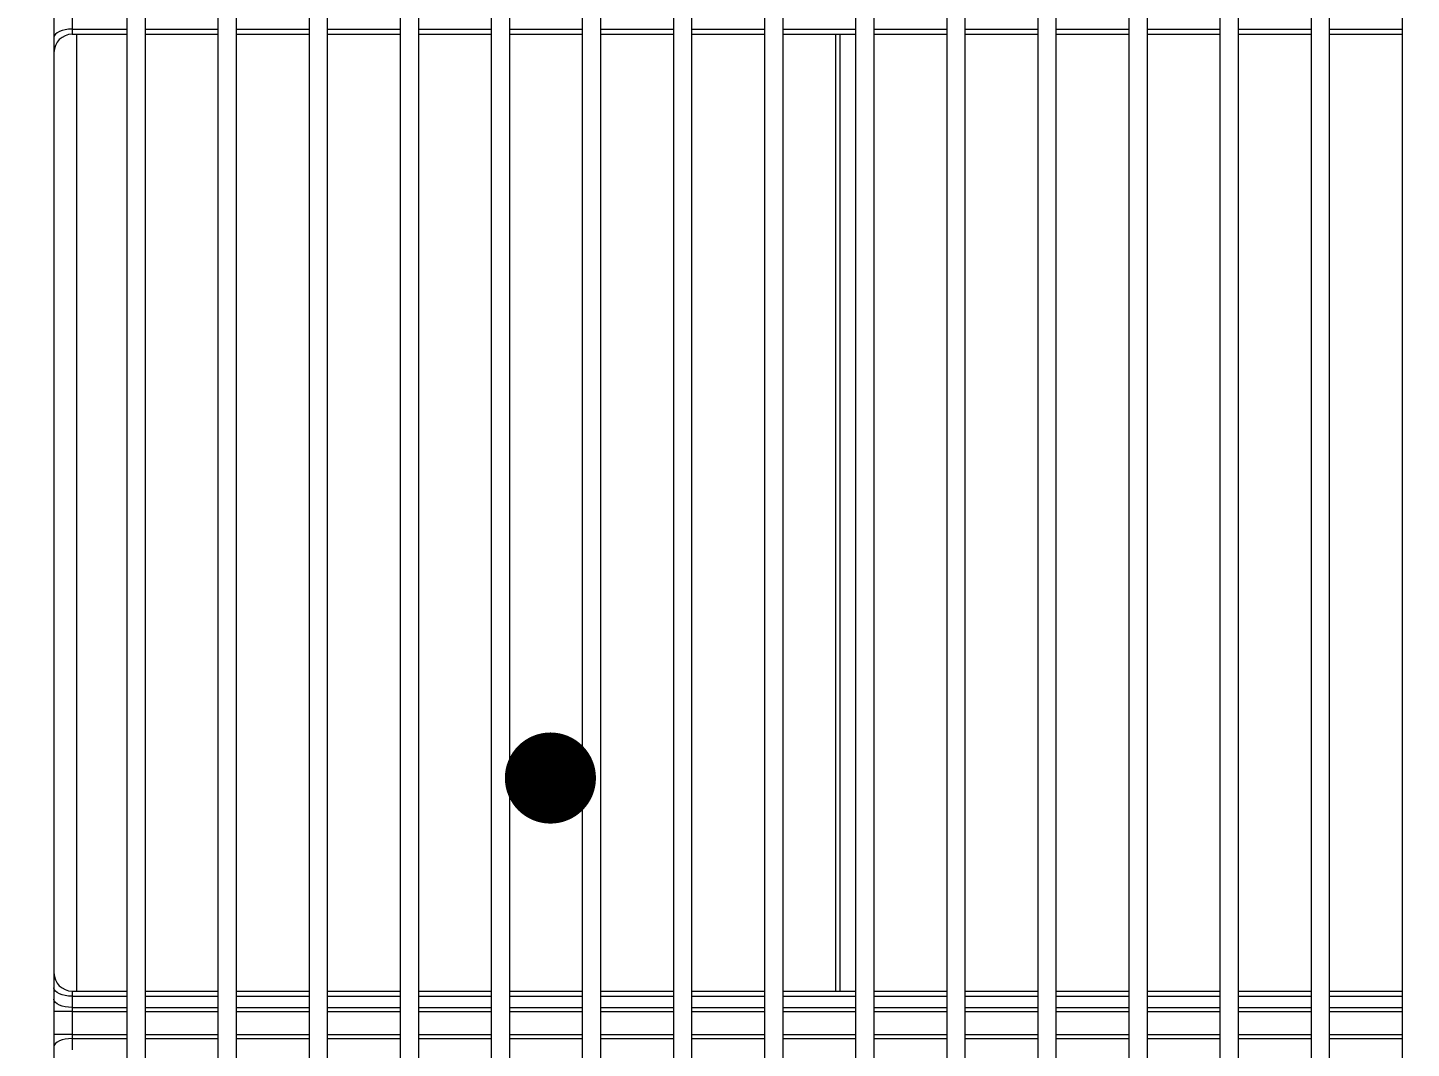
# Model space of a CAD drawing. Header units: metres. Extents: x -101133.8 to -101066.7, y -24899.3 to -24824.7.
# Drawn here: x -101102.6572 to -101102.5053, y -24841.351 to -24841.239 of the extents above; entities that cross this region are included whole.
import ezdxf

# ---------------------------------------------------------------- set-up
doc = ezdxf.new("R2010")
doc.units = ezdxf.units.M
doc.header["$LTSCALE"] = 0.2
doc.header["$PDSIZE"] = -5
doc.layers.add('CMT-COTATION DIVERS', color=1, linetype='Continuous')
doc.layers.add('CMT-CVC-MATERIEL', color=30, linetype='Continuous')
doc.styles.get("Standard").update_dxf_attribs({"font": 'arial.ttf'})
doc.dimstyles.get("Standard").update_dxf_attribs({"dimtxt": 0.18, "dimasz": 0.18, "dimexe": 0.18, "dimexo": 0.0625, "dimgap": 0.09, "dimtad": 0, "dimtih": 1, "dimtoh": 1, "dimdec": 4, "dimzin": 0, "dimdsep": 46, "dimtxsty": 'Standard', "dimcen": 0.09, "dimadec": 0, "dimazin": 0, "dimtfac": 1, "dimtdec": 4, "dimtofl": 0, "dimtmove": 0, "dimatfit": 3, "dimfxl": 1, "dimtolj": 1, "dimtzin": 0, "dimarcsym": 0})

# ---------------------------------------------------------------- blocks, each defined once
blk = doc.blocks.new('Cassette 600x600')
at = {"linetype": 'Continuous', "lineweight": 13}
for p, q in [((-20143.73, 427.01), (-20417.73, 427.01)), ((-20339.16, 426.97), (-20339.34, 427.01)), ((-20338.99, 426.85), (-20339.16, 426.97)), ((-20338.84, 426.67), (-20338.99, 426.85)), ((-20337.99, 425.01), (-20337.99, 427.01)), ((-20335.47, 425.01), (-20335.47, 427.01)), ((-20334.62, 426.67), (-20334.47, 426.85)), ((-20334.47, 426.85), (-20334.3, 426.97)), ((-20334.3, 426.97), (-20334.12, 427.01)), ((-20333.39, 426.67), (-20333.23, 426.85)), ((-20333.23, 426.85), (-20333.06, 426.97)), ((-20333.06, 426.97), (-20332.89, 427.01)), ((-20228.4, 426.97), (-20228.57, 427.01)), ((-20228.23, 426.85), (-20228.4, 426.97)), ((-20228.07, 426.67), (-20228.23, 426.85)), ((-20338.7, 426.42), (-20338.84, 426.67)), ((-20338.59, 426.12), (-20338.7, 426.42)), ((-20338.51, 425.77), (-20338.59, 426.12)), ((-20338.46, 425.4), (-20338.51, 425.77)), ((-20338.44, 425.01), (-20338.46, 425.4)), ((-20335.02, 425.01), (-20335, 425.4)), ((-20335, 425.4), (-20334.95, 425.77)), ((-20334.95, 425.77), (-20334.87, 426.12)), ((-20334.87, 426.12), (-20334.76, 426.42)), ((-20334.76, 426.42), (-20334.62, 426.67)), ((-20333.78, 425.01), (-20333.77, 425.4)), ((-20333.77, 425.4), (-20333.71, 425.77)), ((-20333.71, 425.77), (-20333.63, 426.12)), ((-20333.63, 426.12), (-20333.52, 426.42)), ((-20333.52, 426.42), (-20333.39, 426.67)), ((-20227.94, 426.42), (-20228.07, 426.67)), ((-20227.83, 426.12), (-20227.94, 426.42)), ((-20227.75, 425.77), (-20227.83, 426.12)), ((-20227.69, 425.4), (-20227.75, 425.77)), ((-20227.68, 425.01), (-20227.69, 425.4)), ((-20338.44, 425.01), (-20339.68, 425.01)), ((-20337.99, 425.01), (-20338.44, 425.01)), ((-20338.44, 425.01), (-20338.44, 419.01)), ((-20335.47, 425.01), (-20337.99, 425.01)), ((-20337.99, 425.01), (-20337.99, 419.01)), ((-20335.02, 425.01), (-20335.47, 425.01)), ((-20335.47, 425.01), (-20335.47, 419.01)), ((-20333.78, 425.01), (-20335.02, 425.01)), ((-20335.02, 425.01), (-20335.02, 419.01)), ((-20333.23, 425.01), (-20333.78, 425.01)), ((-20333.78, 425.01), (-20333.78, 419.01)), ((-20333.23, 425.01), (-20333.23, 419.01)), ((-20333.23, 424.51), (-20228.23, 424.51)), ((-20227.68, 425.01), (-20228.23, 425.01)), ((-20228.23, 425.01), (-20228.23, 419.01)), ((-20226.44, 425.01), (-20227.68, 425.01)), ((-20227.68, 425.01), (-20227.68, 419.01)), ((-20185.23, 419.01), (-20376.23, 419.01)), ((-20185.23, 417.01), (-20376.23, 417.01)), ((-20338.44, 417.01), (-20338.44, 409.01)), ((-20337.99, 417.01), (-20337.99, 409.01)), ((-20335.47, 417.01), (-20335.47, 409.01)), ((-20335.02, 417.01), (-20335.02, 409.01)), ((-20333.78, 417.01), (-20333.78, 409.01)), ((-20333.23, 417.01), (-20333.23, 409.01)), ((-20228.23, 417.01), (-20228.23, 409.01)), ((-20227.68, 417.01), (-20227.68, 409.01)), ((-20143.73, 409.01), (-20417.73, 409.01)), ((-20143.73, 407.01), (-20417.73, 407.01)), ((-20338.44, 407.01), (-20338.44, 399.01)), ((-20337.99, 407.01), (-20337.99, 399.01)), ((-20335.47, 407.01), (-20335.47, 399.01)), ((-20335.02, 407.01), (-20335.02, 399.01)), ((-20333.78, 407.01), (-20333.78, 399.01)), ((-20333.23, 407.01), (-20333.23, 399.01)), ((-20228.23, 407.01), (-20228.23, 399.01)), ((-20227.68, 407.01), (-20227.68, 399.01)), ((-20143.73, 399.01), (-20417.73, 399.01)), ((-20143.73, 397.01), (-20417.73, 397.01)), ((-20338.44, 397.01), (-20338.44, 389.01)), ((-20337.99, 397.01), (-20337.99, 389.01)), ((-20335.47, 397.01), (-20335.47, 389.01)), ((-20335.02, 397.01), (-20335.02, 389.01)), ((-20333.78, 397.01), (-20333.78, 389.01)), ((-20333.23, 397.01), (-20333.23, 389.01)), ((-20228.23, 397.01), (-20228.23, 389.01)), ((-20227.68, 397.01), (-20227.68, 389.01)), ((-20143.73, 389.01), (-20417.73, 389.01)), ((-20143.73, 387.01), (-20417.73, 387.01)), ((-20338.44, 387.01), (-20338.44, 379.01)), ((-20337.99, 387.01), (-20337.99, 379.01)), ((-20335.47, 387.01), (-20335.47, 379.01)), ((-20335.02, 387.01), (-20335.02, 379.01)), ((-20333.78, 387.01), (-20333.78, 379.01)), ((-20333.23, 387.01), (-20333.23, 379.01)), ((-20228.23, 387.01), (-20228.23, 379.01)), ((-20227.68, 387.01), (-20227.68, 379.01)), ((-20143.73, 379.01), (-20417.73, 379.01)), ((-20143.73, 377.01), (-20417.73, 377.01)), ((-20338.44, 377.01), (-20338.44, 369.01)), ((-20337.99, 377.01), (-20337.99, 369.01)), ((-20335.47, 377.01), (-20335.47, 369.01)), ((-20335.02, 377.01), (-20335.02, 369.01)), ((-20333.78, 377.01), (-20333.78, 369.01)), ((-20333.23, 377.01), (-20333.23, 369.01)), ((-20228.23, 377.01), (-20228.23, 369.01)), ((-20227.68, 377.01), (-20227.68, 369.01)), ((-20143.73, 369.01), (-20417.73, 369.01)), ((-20143.73, 367.01), (-20417.73, 367.01)), ((-20338.44, 367.01), (-20338.44, 359.01)), ((-20337.99, 367.01), (-20337.99, 359.01)), ((-20335.47, 367.01), (-20335.47, 359.01)), ((-20335.02, 367.01), (-20335.02, 359.01)), ((-20333.78, 367.01), (-20333.78, 359.01)), ((-20333.23, 367.01), (-20333.23, 359.01)), ((-20228.23, 367.01), (-20228.23, 359.01)), ((-20227.68, 367.01), (-20227.68, 359.01)), ((-20143.73, 359.01), (-20417.73, 359.01)), ((-20143.73, 357.01), (-20417.73, 357.01)), ((-20338.44, 357.01), (-20338.44, 349.01)), ((-20337.99, 357.01), (-20337.99, 349.01)), ((-20335.47, 357.01), (-20335.47, 349.01)), ((-20335.02, 357.01), (-20335.02, 349.01)), ((-20333.78, 357.01), (-20333.78, 349.01)), ((-20333.23, 357.01), (-20333.23, 349.01)), ((-20228.23, 357.01), (-20228.23, 349.01)), ((-20227.68, 357.01), (-20227.68, 349.01)), ((-20143.73, 349.01), (-20417.73, 349.01)), ((-20143.73, 347.01), (-20417.73, 347.01)), ((-20338.44, 347.01), (-20338.44, 339.01)), ((-20337.99, 347.01), (-20337.99, 339.01)), ((-20335.47, 347.01), (-20335.47, 339.01)), ((-20335.02, 347.01), (-20335.02, 339.01)), ((-20333.78, 347.01), (-20333.78, 339.01)), ((-20333.23, 347.01), (-20333.23, 339.01)), ((-20228.23, 347.01), (-20228.23, 339.01)), ((-20227.68, 347.01), (-20227.68, 339.01)), ((-20333.23, 341.16), (-20228.23, 341.16)), ((-20333.23, 340.7), (-20228.23, 340.7)), ((-20143.73, 339.01), (-20417.73, 339.01)), ((-20143.73, 337.01), (-20417.73, 337.01)), ((-20338.44, 337.01), (-20338.44, 329.01)), ((-20337.99, 337.01), (-20337.99, 329.01)), ((-20335.47, 337.01), (-20335.47, 329.01)), ((-20335.02, 337.01), (-20335.02, 329.01)), ((-20333.78, 337.01), (-20333.78, 329.01)), ((-20333.23, 337.01), (-20333.23, 329.01)), ((-20228.23, 337.01), (-20228.23, 329.01)), ((-20227.68, 337.01), (-20227.68, 329.01)), ((-20143.73, 329.01), (-20417.73, 329.01)), ((-20143.73, 327.01), (-20417.73, 327.01)), ((-20338.44, 327.01), (-20338.44, 319.01)), ((-20337.99, 327.01), (-20337.99, 319.01)), ((-20335.47, 327.01), (-20335.47, 319.01)), ((-20335.02, 327.01), (-20335.02, 319.01)), ((-20333.78, 327.01), (-20333.78, 319.01)), ((-20333.23, 327.01), (-20333.23, 319.01)), ((-20228.23, 327.01), (-20228.23, 319.01)), ((-20227.68, 327.01), (-20227.68, 319.01)), ((-20143.73, 319.01), (-20417.73, 319.01)), ((-20143.73, 317.01), (-20417.73, 317.01)), ((-20338.44, 317.01), (-20338.44, 309.01)), ((-20337.99, 317.01), (-20337.99, 309.01)), ((-20335.47, 317.01), (-20335.47, 309.01)), ((-20335.02, 317.01), (-20335.02, 309.01)), ((-20333.78, 317.01), (-20333.78, 309.01)), ((-20333.23, 317.01), (-20333.23, 309.01)), ((-20228.23, 317.01), (-20228.23, 309.01)), ((-20227.68, 317.01), (-20227.68, 309.01)), ((-20143.73, 309.01), (-20417.73, 309.01)), ((-20143.73, 307.01), (-20417.73, 307.01)), ((-20338.44, 307.01), (-20338.44, 299.01)), ((-20337.99, 307.01), (-20337.99, 299.01)), ((-20335.47, 307.01), (-20335.47, 299.01)), ((-20335.02, 307.01), (-20335.02, 299.01)), ((-20333.78, 307.01), (-20333.78, 299.01)), ((-20333.23, 307.01), (-20333.23, 299.01)), ((-20228.23, 307.01), (-20228.23, 299.01)), ((-20227.68, 307.01), (-20227.68, 299.01)), ((-20143.73, 299.01), (-20417.73, 299.01)), ((-20143.73, 297.01), (-20417.73, 297.01)), ((-20338.44, 297.01), (-20338.44, 289.01)), ((-20337.99, 297.01), (-20337.99, 289.01)), ((-20335.47, 297.01), (-20335.47, 289.01)), ((-20335.02, 297.01), (-20335.02, 289.01)), ((-20333.78, 297.01), (-20333.78, 289.01)), ((-20333.23, 297.01), (-20333.23, 289.01)), ((-20228.23, 297.01), (-20228.23, 289.01)), ((-20227.68, 297.01), (-20227.68, 289.01)), ((-20143.73, 289.01), (-20417.73, 289.01)), ((-20143.73, 287.01), (-20417.73, 287.01)), ((-20338.44, 287.01), (-20338.44, 279.01)), ((-20337.99, 287.01), (-20337.99, 279.01)), ((-20335.47, 287.01), (-20335.47, 279.01)), ((-20335.02, 287.01), (-20335.02, 279.01)), ((-20333.78, 287.01), (-20333.78, 279.01)), ((-20333.23, 287.01), (-20333.23, 279.01)), ((-20228.23, 287.01), (-20228.23, 279.01)), ((-20227.68, 287.01), (-20227.68, 279.01)), ((-20143.73, 279.01), (-20417.73, 279.01))]:
    blk.add_line(p, q, dxfattribs=at)
at = {"linetype": 'Continuous', "const_width": 5}
blk.add_lwpolyline([(-20312.35, 372.51, 1), (-20307.35, 372.51, 1)], format="xyb", close=True, dxfattribs=at)
at = {"linetype": 'Continuous', "lineweight": 13}
for centre, start, end in [((-20331.23, 425.01), 90, 180), ((-20230.23, 425.01), 0, 90)]:
    blk.add_arc(centre, 2, start, end, dxfattribs=at)
at = {"linetype": 'Continuous', "lineweight": 25}
blk.add_point((-20309.85, 372.51), dxfattribs=at)
blk = doc.blocks.new('COT-45')
at = {"color": 0}
for p, q in [((0, -1), (0, 1)), ((-1, 0), (1, 0))]:
    blk.add_line(p, q, dxfattribs=at)
at = {"color": 0, "const_width": 0.4}
blk.add_lwpolyline([(-0.4419, -0.4419), (0.4419, 0.4419)], dxfattribs=at)
blk = doc.blocks.new('*D99')
at = {"layer": 'CMT-COTATION DIVERS', "color": 0, "lineweight": -2}
for p, q in [((-101106.21595, -24842.68898), (-101106.21595, -24840.95954)), ((-101102.4716, -24841.75016), (-101102.4716, -24840.95954)), ((-101106.19095, -24841.00954), (-101102.4966, -24841.00954))]:
    blk.add_line(p, q, dxfattribs=at)
at = {"layer": 'Defpoints', "color": 0, "lineweight": 15}
for p in [(-101102.4716, -24841.00954), (-101102.4716, -24841.78016), (-101106.21595, -24842.71898)]:
    blk.add_point(p, dxfattribs=at)
at = {"layer": 'CMT-COTATION DIVERS', "color": 0, "lineweight": -2, "xscale": 0.025, "yscale": 0.025, "zscale": 0.025, "rotation": 180}
blk.add_blockref('COT-45', (-101106.21595, -24841.00954), dxfattribs=at)
at = {"layer": 'CMT-COTATION DIVERS', "color": 0, "lineweight": -2, "xscale": 0.025, "yscale": 0.025, "zscale": 0.025}
blk.add_blockref('COT-45', (-101102.4716, -24841.00954), dxfattribs=at)
at = {"layer": 'CMT-COTATION DIVERS', "color": 0, "lineweight": 15, "insert": (-101104.34378, -24840.93372), "char_height": 0.075, "attachment_point": 5}
blk.add_mtext('\\A1;374', dxfattribs=at)

msp = doc.modelspace()

# ---------------------------------------------------------------- block references
at = {"layer": 'CMT-CVC-MATERIEL', "xscale": 0.001, "yscale": 0.001, "zscale": 0.001, "rotation": 90}
msp.add_blockref('Cassette 600x600', (-101102.22728, -24821.01151), dxfattribs=at)

# ---------------------------------------------------------------- dimensions: what is measured, and where the dimension line sits
at = {"layer": 'CMT-COTATION DIVERS', "lineweight": 15}
dim = msp.add_linear_dim(base=(-101102.4716, -24841.00954), p1=(-101106.21595, -24842.71898), p2=(-101102.4716, -24841.78016), dimstyle='Standard', override={"dimscale": 0.05, "dimtxt": 1.5, "dimasz": 0.5, "dimexe": 1, "dimexo": 0.6, "dimgap": 0.75, "dimtad": 1, "dimtih": 0, "dimtoh": 0, "dimdec": 0, "dimlfac": 100, "dimblk": 'COT-45', "dimcen": 0, "dimadec": 2, "dimazin": 2, "dimtdec": 2, "dimtix": 1, "dimtmove": 1, "dimfrac": 1}, dxfattribs=at)
dim.commit()
dim.dimension.update_dxf_attribs({"geometry": '*D99', "text_midpoint": (-101104.34378, -24840.93372)})

doc.saveas('drawing.dxf')
